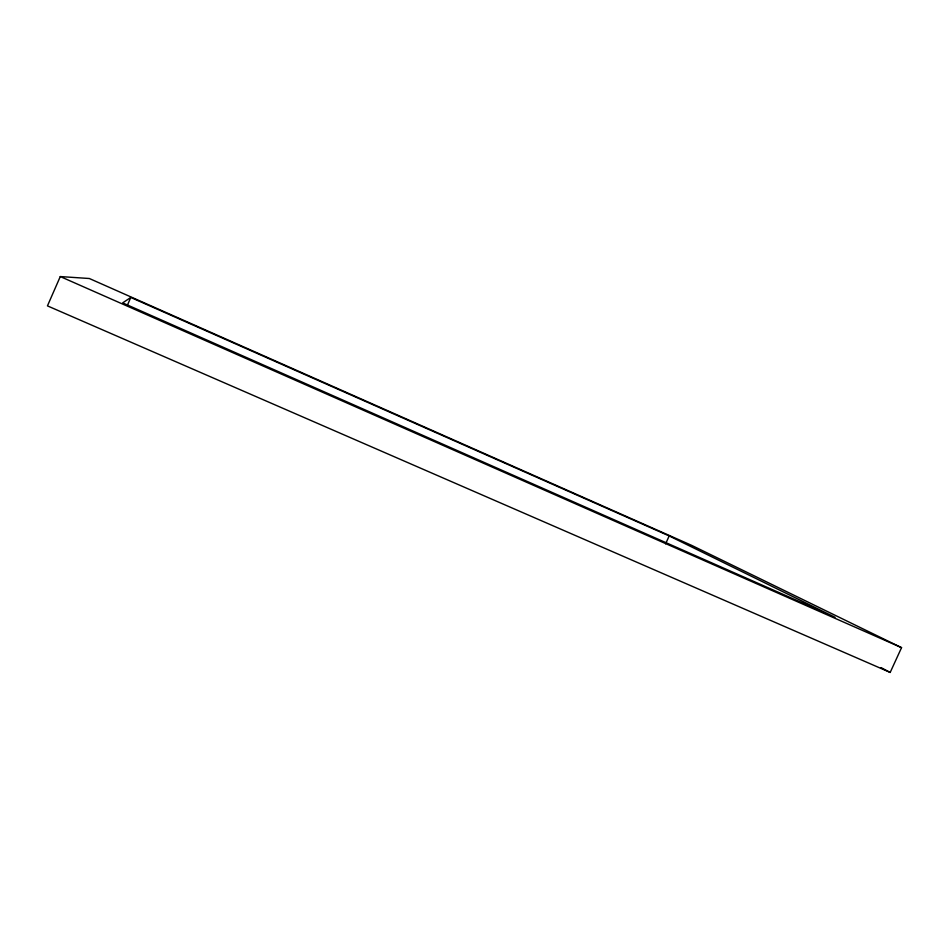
<?xml version="1.0" encoding="UTF-8"?>
<svg xmlns="http://www.w3.org/2000/svg" width="949" height="949" viewBox="0 0 949 949"><rect width="100%" height="100%" fill="white"/><g stroke="black" fill="none" stroke-linecap="round" stroke-linejoin="round"><path stroke-width="1.42" d="M60.285 276.562L47.45 305.875L890.186 672.438L901.55 647.657L691.691 545.378L89.336 278.508L60.285 276.562L901.55 647.657M127.415 305.139L130.784 297.464L669.175 535.936L835.061 617.289L122.646 302.885L130.784 297.464M665.605 543.836L669.175 535.936M881.04 667.598L890.186 672.438"/></g></svg>
